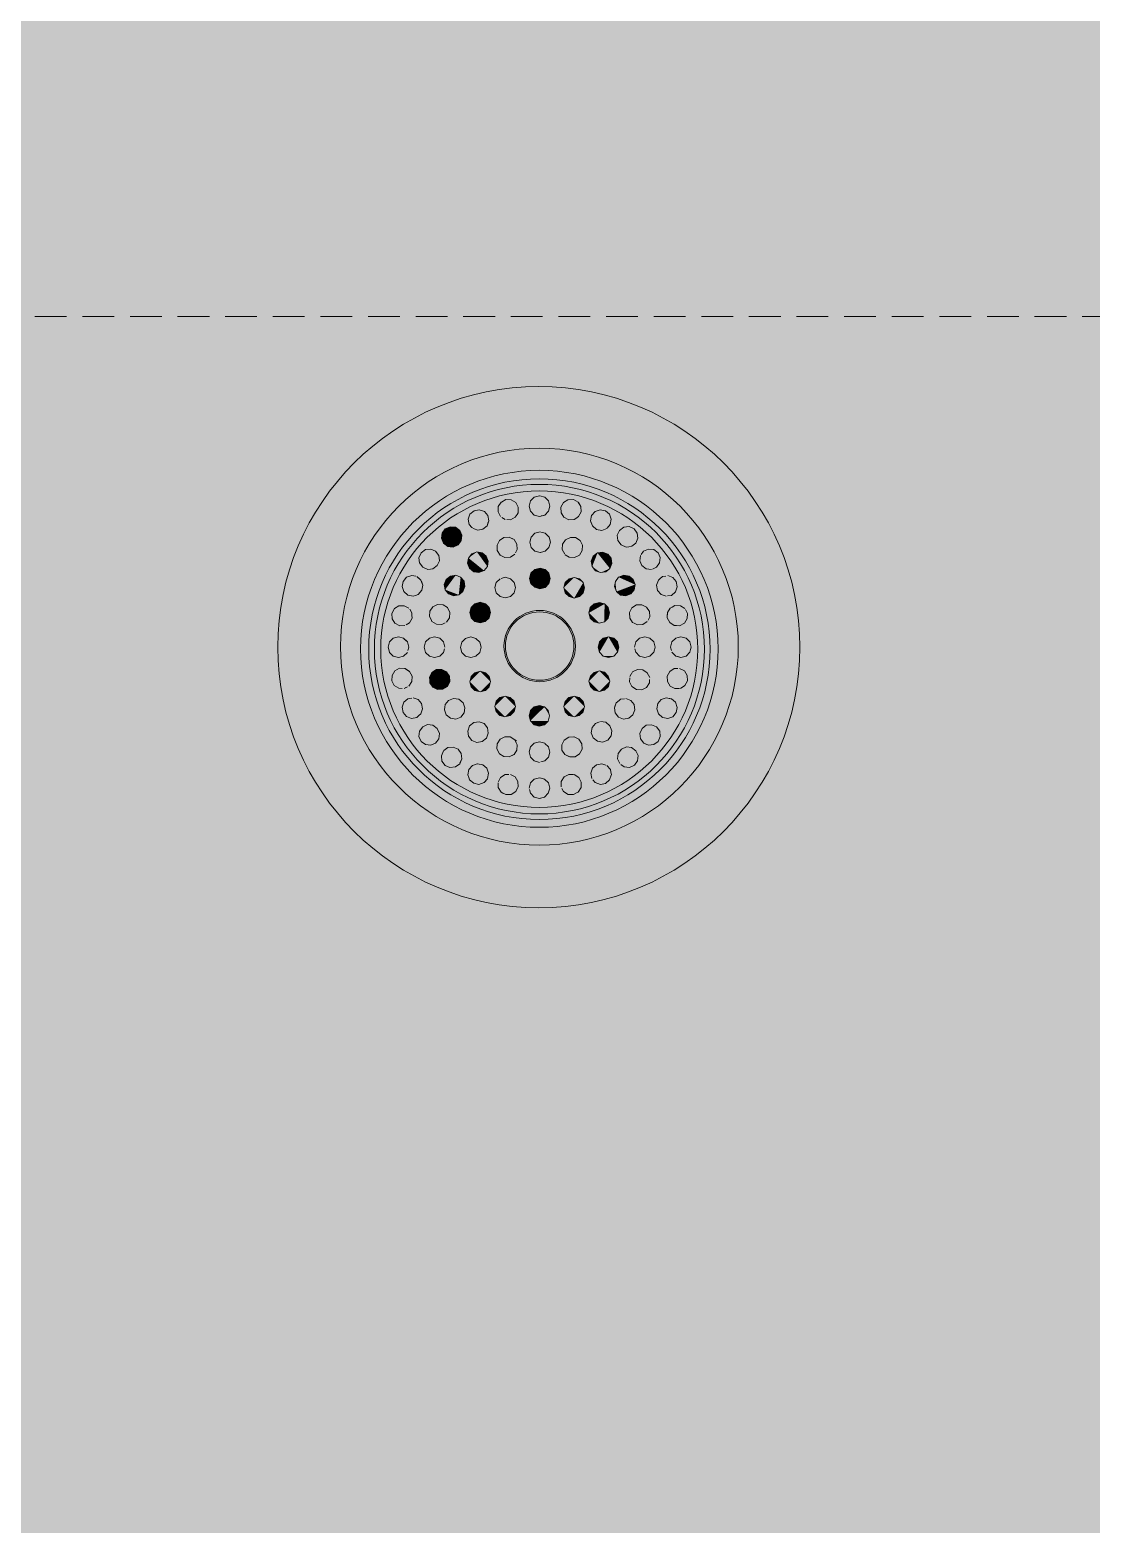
# Model space of a CAD drawing. Header units: inches. Extents: x 99 to 12024, y -5408 to 2559.
# Drawn here: x 9040 to 9049.63, y -5059.28 to -5045.72 of the extents above; entities that cross this region are included whole.
import ezdxf

# ---------------------------------------------------------------- set-up
doc = ezdxf.new("R2010")
doc.units = ezdxf.units.IN
doc.header["$LTSCALE"] = 96
doc.header["$MEASUREMENT"] = 0
doc.linetypes.add('Dash', pattern=[0.225, 0.15, -0.075])
doc.linetypes.add('Dot', pattern=[0.15, 0.075, -0.075])
doc.layers.add('Cabinets_  Base', color=7, linetype='Dot', lineweight=5, true_color=0xd4b6b5)
doc.layers.add('Doors', color=5, linetype='Continuous', lineweight=5)
doc.layers.add('Fixtures_ Interior', color=231, linetype='Continuous', lineweight=0)

# ---------------------------------------------------------------- blocks, each defined once
blk = doc.blocks.new('K-19022-3  Park Falls Utility Sink CAD BLOCK')
at = {"layer": 'Fixtures_ Interior', "color": 17, "lineweight": 0, "true_color": 0x804040, "transparency": 33554687}
for p, q in [((-0.376, 10.727), (-0.375, 10.768)), ((-0.081, 10.734), (-0.046, 10.699)), ((0.195, 10.769), (0.197, 10.721)), ((-0.46, 10.647), (-0.468, 10.688)), ((-0.89, 10.487), (-0.874, 10.449)), ((-0.955, 10.379), (-0.985, 10.393)), ((-0.484, 10.326), (-0.467, 10.28)), ((-0.246, 10.329), (-0.266, 10.316)), ((-0.55, 10.177), (-0.505, 10.194)), ((1.278, 9.874), (1.314, 9.851)), ((-0.998, 9.224), (-0.979, 9.26)), ((1.16, 9.187), (1.178, 9.157)), ((1.341, 9.193), (1.319, 9.152)), ((1.074, 8.904), (1.062, 8.938)), ((0.915, 8.667), (0.91, 8.715)), ((-0.57, 8.635), (-0.538, 8.64)), ((-0.047, 8.3), (-0.081, 8.265))]:
    blk.add_line(p, q, dxfattribs=at)
for points in [[(-0.089, 10.765), (-0.081, 10.734), (-0.093, 10.781), (-0.081, 10.827), (-0.046, 10.862), (-0.022, 10.868), (0.001, 10.874), (0.048, 10.862), (0.082, 10.827), (0.094, 10.781), (0.088, 10.756), (0.082, 10.734), (0.048, 10.699), (0.001, 10.687), (-0.03, 10.695)], [(-0.639, 10.617), (-0.648, 10.661), (-0.632, 10.707), (-0.595, 10.739), (-0.547, 10.748), (-0.501, 10.732), (-0.469, 10.695), (-0.46, 10.647), (-0.476, 10.601), (-0.513, 10.57), (-0.561, 10.561), (-0.607, 10.577), (-0.639, 10.614)], [(-0.375, 10.776), (-0.349, 10.817), (-0.306, 10.84), (-0.257, 10.838), (-0.216, 10.812), (-0.193, 10.769)], [(-0.375, 10.725), (-0.354, 10.684), (-0.313, 10.659), (-0.264, 10.657), (-0.221, 10.679), (-0.195, 10.721), (-0.194, 10.752)], [(0.341, 10.822), (0.307, 10.84), (0.259, 10.838), (0.218, 10.812), (0.195, 10.769), (0.196, 10.742), (0.197, 10.721), (0.223, 10.679), (0.266, 10.657), (0.314, 10.658)], [(0.355, 10.684), (0.378, 10.727), (0.364, 10.701), (0.355, 10.684), (0.314, 10.658), (0.285, 10.657)], [(0.378, 10.727), (0.376, 10.776), (0.35, 10.817)], [(0.465, 10.66), (0.471, 10.695), (0.503, 10.731), (0.549, 10.748), (0.597, 10.739), (0.634, 10.707), (0.65, 10.661)], [(-0.763, 10.589), (-0.724, 10.56), (-0.705, 10.515), (-0.71, 10.467), (-0.739, 10.428), (-0.784, 10.409), (-0.832, 10.414), (-0.871, 10.443), (-0.89, 10.487), (-0.885, 10.536), (-0.856, 10.575), (-0.812, 10.594), (-0.763, 10.589), (-0.728, 10.563)], [(0.462, 10.647), (0.478, 10.601), (0.515, 10.569), (0.563, 10.56), (0.595, 10.572)], [(0.563, 10.56), (0.609, 10.576), (0.621, 10.591), (0.641, 10.613), (0.646, 10.644)], [(0.842, 10.419), (0.873, 10.442), (0.892, 10.487), (0.887, 10.535), (0.858, 10.574), (0.814, 10.594), (0.765, 10.588), (0.726, 10.559), (0.71, 10.522)], [(-0.279, 10.316), (-0.314, 10.314), (-0.358, 10.336), (-0.384, 10.377), (-0.387, 10.425), (-0.365, 10.468), (-0.324, 10.495), (-0.294, 10.497)], [(-0.242, 10.332), (-0.225, 10.343), (-0.203, 10.386), (-0.206, 10.435), (-0.232, 10.476), (-0.276, 10.498)], [(-0.016, 10.363), (-0.046, 10.371), (-0.081, 10.406), (-0.093, 10.453), (-0.081, 10.5), (-0.046, 10.534), (-0.023, 10.54), (0.001, 10.547), (0.048, 10.534), (0.082, 10.5), (0.094, 10.453), (0.082, 10.406), (0.048, 10.371), (0, 10.359)], [(0.232, 10.476), (0.205, 10.435), (0.203, 10.387), (0.217, 10.358), (0.225, 10.343), (0.265, 10.317), (0.314, 10.314), (0.357, 10.337), (0.384, 10.377), (0.386, 10.426), (0.364, 10.469), (0.323, 10.496), (0.275, 10.498), (0.245, 10.483)], [(0.707, 10.515), (0.712, 10.467), (0.741, 10.427), (0.786, 10.408), (0.834, 10.413)], [(-1.058, 10.227), (-1.014, 10.207), (-0.965, 10.212), (-0.926, 10.241), (-0.907, 10.286), (-0.912, 10.334), (-0.941, 10.373), (-0.985, 10.393), (-1.034, 10.387), (-1.073, 10.359), (-1.092, 10.314), (-1.087, 10.266), (-1.065, 10.235)], [(-0.57, 10.364), (-0.615, 10.346), (-0.646, 10.309), (-0.653, 10.261), (-0.636, 10.215), (-0.598, 10.185), (-0.55, 10.177), (-0.53, 10.185), (-0.505, 10.194), (-0.484, 10.221), (-0.474, 10.232), (-0.468, 10.27)], [(-0.484, 10.326), (-0.522, 10.356), (-0.57, 10.364), (-0.523, 10.356)], [(1.017, 10.204), (0.969, 10.21), (0.929, 10.239), (0.91, 10.283), (0.916, 10.332)], [(0.918, 10.335), (0.944, 10.371), (0.989, 10.39), (1.037, 10.385), (1.076, 10.356), (1.096, 10.311), (1.09, 10.263), (1.061, 10.224), (1.017, 10.204)], [(-1.205, 9.981), (-1.231, 10.004), (-1.247, 10.05), (-1.238, 10.097), (-1.206, 10.134), (-1.164, 10.149)], [(-1.194, 9.972), (-1.146, 9.963), (-1.1, 9.979), (-1.068, 10.016), (-1.059, 10.063), (-1.072, 10.099)], [(-1.075, 10.109), (-1.112, 10.141), (-1.134, 10.145), (-1.16, 10.15)], [(-0.731, 9.975), (-0.779, 9.968), (-0.825, 9.985), (-0.855, 10.023), (-0.863, 10.071), (-0.845, 10.117), (-0.807, 10.147), (-0.759, 10.155), (-0.714, 10.137), (-0.683, 10.099), (-0.676, 10.051)], [(-0.73, 9.977), (-0.694, 10.006), (-0.679, 10.042)], [(1.14, 9.964), (1.102, 9.978), (1.07, 10.015), (1.061, 10.062), (1.077, 10.108)], [(1.102, 9.978), (1.148, 9.962), (1.196, 9.971), (1.232, 10.003), (1.248, 10.048), (1.239, 10.096), (1.208, 10.133), (1.162, 10.149), (1.114, 10.14), (1.08, 10.111)], [(-1.283, 9.701), (-1.312, 9.716), (-1.338, 9.758), (-1.34, 9.806), (-1.319, 9.845)], [(-1.317, 9.849), (-1.276, 9.875), (-1.248, 9.876), (-1.227, 9.877), (-1.184, 9.854), (-1.158, 9.813)], [(-1.269, 9.694), (-1.221, 9.695), (-1.179, 9.721), (-1.157, 9.764), (-1.158, 9.807)], [(-0.817, 9.763), (-0.815, 9.812), (-0.837, 9.855), (-0.878, 9.881), (-0.926, 9.884), (-0.97, 9.862), (-0.996, 9.821), (-0.998, 9.772), (-0.976, 9.729)], [(-0.994, 9.764), (-0.976, 9.729), (-0.935, 9.702), (-0.887, 9.7), (-0.851, 9.718)], [(-0.887, 9.7), (-0.844, 9.722), (-0.817, 9.763), (-0.815, 9.811)], [(0.84, 9.732), (0.817, 9.768), (0.814, 9.816), (0.836, 9.86), (0.877, 9.886), (0.926, 9.889), (0.969, 9.867), (0.996, 9.826), (0.998, 9.778), (0.976, 9.734), (0.936, 9.708), (0.887, 9.705), (0.844, 9.727)], [(1.186, 9.853), (1.17, 9.827), (1.16, 9.812), (1.158, 9.763), (1.181, 9.72), (1.212, 9.7)], [(1.181, 9.72), (1.222, 9.694), (1.271, 9.692), (1.314, 9.715), (1.34, 9.756), (1.341, 9.805), (1.319, 9.848), (1.278, 9.874), (1.229, 9.875), (1.186, 9.853)], [(-1.362, 9.544), (-1.374, 9.497), (-1.362, 9.45), (-1.327, 9.416), (-1.293, 9.407)], [(-1.372, 9.507), (-1.362, 9.544), (-1.328, 9.578), (-1.298, 9.586), (-1.281, 9.591), (-1.234, 9.579), (-1.199, 9.544)], [(-1.191, 9.513), (-1.199, 9.544), (-1.187, 9.497), (-1.199, 9.45), (-1.233, 9.416), (-1.28, 9.403)], [(-0.859, 9.498), (-0.872, 9.451), (-0.906, 9.417), (-0.952, 9.404), (-0.999, 9.417), (-1.034, 9.451), (-1.047, 9.498)], [(-0.874, 9.548), (-0.906, 9.579), (-0.953, 9.592), (-1, 9.579), (-1.034, 9.545), (-1.043, 9.511)], [(-0.871, 9.545), (-0.859, 9.498), (-0.871, 9.451)], [(0.861, 9.508), (0.872, 9.55), (0.86, 9.503), (0.873, 9.456), (0.907, 9.422), (0.954, 9.409), (1.001, 9.422), (1.035, 9.457), (1.048, 9.504)], [(0.872, 9.55), (0.907, 9.584), (0.954, 9.597), (1.001, 9.585), (1.035, 9.551), (1.046, 9.511)], [(1.201, 9.545), (1.188, 9.498), (1.2, 9.451), (1.235, 9.417), (1.282, 9.404), (1.329, 9.417), (1.363, 9.451), (1.376, 9.498)], [(1.192, 9.514), (1.201, 9.545), (1.235, 9.579), (1.282, 9.592), (1.329, 9.579), (1.363, 9.545), (1.375, 9.501)], [(-1.235, 9.122), (-1.276, 9.124), (-1.317, 9.15), (-1.34, 9.193), (-1.338, 9.241), (-1.312, 9.282), (-1.279, 9.3)], [(-1.312, 9.282), (-1.269, 9.305), (-1.221, 9.303), (-1.179, 9.278), (-1.157, 9.235)], [(-1.227, 9.122), (-1.184, 9.145), (-1.158, 9.186), (-1.157, 9.219)], [(-0.843, 9.274), (-0.868, 9.286), (-0.886, 9.296), (-0.935, 9.293), (-0.976, 9.267), (-0.998, 9.224), (-0.995, 9.175), (-0.969, 9.134), (-0.925, 9.112), (-0.877, 9.115), (-0.836, 9.141), (-0.814, 9.185), (-0.815, 9.207), (-0.816, 9.233), (-0.843, 9.274), (-0.85, 9.291)], [(0.622, 9.14), (0.588, 9.105), (0.541, 9.093), (0.494, 9.105), (0.46, 9.14), (0.447, 9.187), (0.46, 9.234), (0.494, 9.268), (0.541, 9.281), (0.588, 9.268), (0.622, 9.234), (0.635, 9.187), (0.625, 9.149)], [(0.844, 9.274), (0.818, 9.234), (0.815, 9.185), (0.837, 9.142), (0.878, 9.115), (0.927, 9.113), (0.97, 9.135), (0.996, 9.175), (0.999, 9.224)], [(0.857, 9.281), (0.888, 9.296), (0.936, 9.294), (0.977, 9.267), (0.999, 9.224), (0.987, 9.247), (0.977, 9.267)], [(1.186, 9.145), (1.229, 9.123), (1.277, 9.124), (1.318, 9.15), (1.341, 9.193), (1.339, 9.242), (1.314, 9.283), (1.271, 9.306), (1.222, 9.304), (1.207, 9.295), (1.181, 9.278), (1.158, 9.235), (1.159, 9.203)], [(-1.34, 9.193), (-1.326, 9.167), (-1.317, 9.15)], [(-1.195, 9.026), (-1.231, 8.995), (-1.247, 8.949), (-1.237, 8.901), (-1.206, 8.864), (-1.185, 8.857), (-1.16, 8.848), (-1.112, 8.858)], [(-1.059, 8.935), (-1.068, 8.983), (-1.1, 9.02), (-1.146, 9.036), (-1.194, 9.027)], [(-0.81, 8.855), (-0.848, 8.885), (-0.865, 8.931), (-0.857, 8.979), (-0.827, 9.017), (-0.781, 9.034), (-0.733, 9.026), (-0.695, 8.996), (-0.678, 8.95), (-0.686, 8.902), (-0.716, 8.864), (-0.762, 8.847), (-0.81, 8.855)], [(-0.002, 8.781), (0.045, 8.794), (0.08, 8.828), (0.093, 8.875), (0.08, 8.922), (0.046, 8.956), (-0.001, 8.969), (-0.048, 8.957), (-0.083, 8.922), (-0.095, 8.875), (-0.083, 8.828), (-0.049, 8.794), (-0.002, 8.781)], [(1.102, 9.022), (1.126, 9.03), (1.148, 9.038), (1.102, 9.022), (1.071, 8.985), (1.062, 8.938), (1.074, 8.904), (1.088, 8.883), (1.115, 8.86), (1.163, 8.851), (1.13, 8.857)], [(1.148, 9.038), (1.196, 9.029), (1.233, 8.998), (1.249, 8.952), (1.24, 8.904), (1.208, 8.867), (1.163, 8.851)], [(-1.06, 8.934), (-1.075, 8.889), (-1.112, 8.858)], [(-0.474, 8.767), (-0.505, 8.805), (-0.55, 8.822), (-0.598, 8.814), (-0.636, 8.784), (-0.654, 8.739), (-0.646, 8.691), (-0.616, 8.653), (-0.57, 8.635), (-0.522, 8.643), (-0.484, 8.673), (-0.467, 8.719), (-0.474, 8.767), (-0.471, 8.743), (-0.467, 8.719)], [(-1.051, 8.777), (-1.015, 8.793), (-1.059, 8.774), (-1.088, 8.735), (-1.094, 8.686), (-1.074, 8.642), (-1.035, 8.613), (-0.987, 8.608), (-0.942, 8.627)], [(-1.015, 8.793), (-0.967, 8.788), (-0.927, 8.759), (-0.908, 8.714), (-0.913, 8.666), (-0.939, 8.631)], [(0.221, 8.643), (0.205, 8.613), (0.208, 8.564), (0.234, 8.523), (0.251, 8.515), (0.278, 8.501), (0.326, 8.504), (0.367, 8.531), (0.389, 8.574), (0.386, 8.623), (0.36, 8.663), (0.316, 8.685), (0.268, 8.683), (0.227, 8.656)], [(-0.885, 8.463), (-0.89, 8.511), (-0.871, 8.556), (-0.856, 8.567), (-0.832, 8.585), (-0.783, 8.59), (-0.739, 8.571), (-0.71, 8.531), (-0.704, 8.483), (-0.724, 8.439)], [(0, 8.64), (0.047, 8.627), (0.081, 8.593), (0.094, 8.546), (0.081, 8.499), (0.047, 8.465), (0, 8.452), (-0.024, 8.459), (-0.047, 8.465), (-0.081, 8.499), (-0.094, 8.546), (-0.081, 8.593), (-0.047, 8.628), (-0.016, 8.636)], [(0.712, 8.532), (0.741, 8.571), (0.785, 8.59), (0.811, 8.587), (0.833, 8.585), (0.873, 8.556), (0.892, 8.511), (0.886, 8.463), (0.858, 8.424), (0.813, 8.405), (0.765, 8.41), (0.726, 8.439), (0.706, 8.484), (0.709, 8.508), (0.712, 8.532), (0.706, 8.484)], [(-0.885, 8.463), (-0.856, 8.424), (-0.811, 8.404), (-0.763, 8.41), (-0.724, 8.439)], [(-0.46, 8.351), (-0.476, 8.397), (-0.513, 8.429), (-0.561, 8.438), (-0.606, 8.422), (-0.621, 8.405), (-0.638, 8.385), (-0.647, 8.337), (-0.631, 8.291), (-0.594, 8.26), (-0.546, 8.251), (-0.5, 8.267), (-0.469, 8.304), (-0.462, 8.34)], [(0.644, 8.376), (0.651, 8.339), (0.635, 8.293), (0.598, 8.261), (0.55, 8.252), (0.505, 8.268), (0.473, 8.305), (0.464, 8.353), (0.471, 8.373), (0.48, 8.398), (0.517, 8.43), (0.564, 8.439)], [(0.6, 8.427), (0.564, 8.439), (0.61, 8.423), (0.625, 8.406), (0.642, 8.386), (0.61, 8.423)], [(-0.195, 8.279), (-0.22, 8.319), (-0.194, 8.278), (-0.192, 8.229), (-0.215, 8.186), (-0.256, 8.161), (-0.305, 8.159), (-0.348, 8.181), (-0.374, 8.223), (-0.375, 8.251)], [(-0.37, 8.281), (-0.36, 8.301), (-0.375, 8.271)], [(-0.353, 8.314), (-0.312, 8.34), (-0.263, 8.342), (-0.22, 8.319)], [(-0.082, 8.264), (-0.094, 8.218), (-0.082, 8.171), (-0.047, 8.137), (-0.021, 8.13), (0, 8.124), (0.047, 8.137), (0.081, 8.171), (0.094, 8.218), (0.081, 8.265), (0.047, 8.3), (0.074, 8.272)], [(-0.031, 8.304), (0, 8.312), (0.047, 8.3)], [(0.343, 8.178), (0.307, 8.159), (0.258, 8.161), (0.217, 8.187), (0.194, 8.23), (0.196, 8.278)], [(0.344, 8.321), (0.313, 8.34), (0.291, 8.341), (0.265, 8.342), (0.222, 8.319), (0.203, 8.29)], [(0.355, 8.314), (0.377, 8.271), (0.376, 8.223), (0.35, 8.182), (0.307, 8.159)]]:
    blk.add_lwpolyline(points, dxfattribs=at)
for points in [[(0.474, 10.233), (0.466, 10.281), (0.484, 10.327), (0.521, 10.357), (0.569, 10.365), (0.615, 10.348), (0.645, 10.31), (0.653, 10.262), (0.636, 10.216), (0.598, 10.186), (0.55, 10.178), (0.505, 10.196)], [(-0.081, 10.077), (-0.093, 10.124), (-0.081, 10.171), (-0.046, 10.205), (0.001, 10.218), (0.048, 10.205), (0.082, 10.171), (0.094, 10.124), (0.082, 10.077), (0.048, 10.042), (0.001, 10.03), (-0.046, 10.042)], [(-0.391, 9.994), (-0.404, 10.041), (-0.391, 10.088), (-0.356, 10.123), (-0.309, 10.135), (-0.263, 10.122), (-0.228, 10.088), (-0.216, 10.041), (-0.229, 9.994), (-0.263, 9.96), (-0.31, 9.947), (-0.357, 9.96)], [(0.231, 9.993), (0.218, 10.04), (0.231, 10.087), (0.265, 10.122), (0.312, 10.134), (0.359, 10.122), (0.393, 10.088), (0.406, 10.041), (0.393, 9.994), (0.359, 9.959), (0.312, 9.947), (0.265, 9.959)], [(0.677, 10.052), (0.685, 10.1), (0.715, 10.137), (0.76, 10.155), (0.808, 10.148), (0.846, 10.117), (0.864, 10.072), (0.856, 10.024), (0.826, 9.986), (0.781, 9.968), (0.733, 9.976), (0.695, 10.006)], [(-0.621, 9.765), (-0.634, 9.812), (-0.621, 9.859), (-0.587, 9.893), (-0.54, 9.906), (-0.493, 9.893), (-0.458, 9.859), (-0.446, 9.812), (-0.458, 9.765), (-0.493, 9.731), (-0.54, 9.718), (-0.587, 9.731)], [(0.459, 9.766), (0.446, 9.813), (0.459, 9.86), (0.493, 9.894), (0.54, 9.907), (0.587, 9.895), (0.622, 9.86), (0.634, 9.813), (0.622, 9.767), (0.588, 9.732), (0.541, 9.719), (0.494, 9.732)], [(-0.705, 9.449), (-0.718, 9.496), (-0.705, 9.543), (-0.671, 9.578), (-0.624, 9.59), (-0.577, 9.578), (-0.542, 9.544), (-0.53, 9.497), (-0.542, 9.45), (-0.576, 9.415), (-0.623, 9.403), (-0.67, 9.415)], [(0.544, 9.455), (0.531, 9.502), (0.543, 9.549), (0.578, 9.583), (0.625, 9.596), (0.672, 9.584), (0.706, 9.55), (0.719, 9.503), (0.706, 9.456), (0.672, 9.421), (0.625, 9.408), (0.578, 9.421)], [(-0.62, 9.138), (-0.633, 9.185), (-0.62, 9.232), (-0.586, 9.267), (-0.539, 9.279), (-0.492, 9.267), (-0.458, 9.233), (-0.445, 9.186), (-0.457, 9.139), (-0.492, 9.104), (-0.539, 9.092), (-0.586, 9.104)], [(-0.395, 8.913), (-0.407, 8.96), (-0.395, 9.007), (-0.36, 9.041), (-0.313, 9.054), (-0.266, 9.041), (-0.232, 9.007), (-0.219, 8.96), (-0.232, 8.913), (-0.267, 8.878), (-0.314, 8.866), (-0.361, 8.879)], [(0.233, 8.912), (0.22, 8.959), (0.233, 9.006), (0.267, 9.041), (0.314, 9.053), (0.361, 9.041), (0.395, 9.007), (0.408, 8.96), (0.395, 8.913), (0.361, 8.878), (0.314, 8.866), (0.267, 8.878)], [(0.686, 8.901), (0.679, 8.949), (0.696, 8.995), (0.734, 9.025), (0.782, 9.033), (0.827, 9.015), (0.858, 8.978), (0.866, 8.93), (0.848, 8.884), (0.81, 8.854), (0.762, 8.846), (0.717, 8.863)], [(0.485, 8.673), (0.467, 8.718), (0.475, 8.766), (0.505, 8.804), (0.551, 8.821), (0.599, 8.814), (0.637, 8.783), (0.654, 8.738), (0.646, 8.69), (0.616, 8.652), (0.57, 8.634), (0.522, 8.642)], [(-0.386, 8.573), (-0.383, 8.622), (-0.357, 8.663), (-0.313, 8.685), (-0.265, 8.682), (-0.247, 8.67), (-0.224, 8.656), (-0.202, 8.612), (-0.204, 8.564), (-0.231, 8.523), (-0.274, 8.501), (-0.302, 8.502), (-0.323, 8.503), (-0.364, 8.53)], [(0.915, 8.667), (0.913, 8.689), (0.91, 8.715), (0.929, 8.76), (0.968, 8.788), (0.99, 8.791), (1.017, 8.794), (1.061, 8.774), (1.09, 8.735), (1.095, 8.687), (1.076, 8.642), (1.037, 8.614), (0.989, 8.608), (0.944, 8.628)]]:
    blk.add_lwpolyline(points, close=True, dxfattribs=at)
for centre, radius in [((0, 9.492), 2.368), ((0.005, 9.497), 1.804), ((-0.015, 9.497), 1.622), ((-0.018, 9.497), 1.548), ((-0.018, 9.497), 1.497), ((-0.018, 9.496), 1.438), ((0.01, 9.5), 0.324), ((0.01, 9.5), 0.311)]:
    blk.add_circle(centre, radius, dxfattribs=at)
at = {"layer": 'Fixtures_ Interior', "color": 7, "lineweight": 0, "true_color": 0xffffff, "transparency": 33554687}
for points in [[(-10.493, 18.86), (10.493, 18.86), (-10.493, 18.86), (-10.495, 2.554)], [(-10.495, 2.554), (10.493, 18.86), (-10.495, 2.554), (8.106, 0.004)], [(0.466, 10.281), (0.484, 10.327), (0.466, 10.281), (0.474, 10.233)], [(0.474, 10.233), (0.484, 10.327), (0.474, 10.233), (0.505, 10.196)], [(0.521, 10.357), (0.569, 10.365), (0.521, 10.357), (0.484, 10.327)], [(0.484, 10.327), (0.569, 10.365), (0.484, 10.327), (0.505, 10.196)], [(0.505, 10.196), (0.569, 10.365), (0.505, 10.196), (0.598, 10.186)], [(0.615, 10.348), (0.636, 10.216), (0.615, 10.348), (0.569, 10.365)], [(0.569, 10.365), (0.636, 10.216), (0.569, 10.365), (0.598, 10.186)], [(0.615, 10.348), (0.645, 10.31), (0.615, 10.348), (0.653, 10.262)], [(0.653, 10.262), (0.636, 10.216), (0.653, 10.262), (0.615, 10.348)], [(-0.093, 10.124), (-0.081, 10.171), (-0.093, 10.124), (-0.081, 10.077)], [(-0.081, 10.171), (-0.046, 10.205), (-0.081, 10.171), (0.094, 10.124)], [(-0.081, 10.077), (-0.081, 10.171), (-0.081, 10.077), (0.094, 10.124)], [(-0.046, 10.205), (0.001, 10.218), (-0.046, 10.205), (0.048, 10.205)], [(-0.046, 10.205), (0.048, 10.205), (-0.046, 10.205), (0.094, 10.124)], [(0.082, 10.171), (0.094, 10.124), (0.082, 10.171), (0.048, 10.205)], [(0.505, 10.196), (0.598, 10.186), (0.505, 10.196), (0.55, 10.178)], [(-0.391, 10.088), (-0.309, 10.135), (-0.391, 10.088), (-0.404, 10.041)], [(-0.404, 10.041), (-0.309, 10.135), (-0.404, 10.041), (-0.216, 10.041)], [(-0.357, 9.96), (-0.391, 9.994), (-0.357, 9.96), (-0.404, 10.041)], [(-0.216, 10.041), (-0.31, 9.947), (-0.216, 10.041), (-0.404, 10.041)], [(-0.404, 10.041), (-0.31, 9.947), (-0.404, 10.041), (-0.357, 9.96)], [(-0.356, 10.123), (-0.309, 10.135), (-0.356, 10.123), (-0.391, 10.088)], [(-0.229, 9.994), (-0.31, 9.947), (-0.229, 9.994), (-0.216, 10.041)], [(-0.309, 10.135), (-0.263, 10.122), (-0.309, 10.135), (-0.216, 10.041)], [(-0.263, 10.122), (-0.228, 10.088), (-0.263, 10.122), (-0.216, 10.041)], [(-0.046, 10.042), (-0.081, 10.077), (-0.046, 10.042), (0.094, 10.124)], [(-0.046, 10.042), (0.094, 10.124), (-0.046, 10.042), (0.048, 10.042)], [(0.048, 10.042), (0.001, 10.03), (0.048, 10.042), (-0.046, 10.042)], [(0.094, 10.124), (0.082, 10.077), (0.094, 10.124), (0.048, 10.042)], [(0.218, 10.04), (0.231, 10.087), (0.218, 10.04), (0.393, 10.088)], [(0.218, 10.04), (0.393, 10.088), (0.218, 10.04), (0.312, 9.947)], [(0.265, 9.959), (0.231, 9.993), (0.265, 9.959), (0.218, 10.04)], [(0.265, 9.959), (0.218, 10.04), (0.265, 9.959), (0.312, 9.947)], [(0.265, 10.122), (0.312, 10.134), (0.265, 10.122), (0.231, 10.087)], [(0.231, 10.087), (0.312, 10.134), (0.231, 10.087), (0.393, 10.088)], [(0.312, 10.134), (0.359, 10.122), (0.312, 10.134), (0.393, 10.088)], [(0.393, 10.088), (0.393, 9.994), (0.393, 10.088), (0.312, 9.947)], [(0.406, 10.041), (0.393, 9.994), (0.406, 10.041), (0.393, 10.088)], [(0.685, 10.1), (0.715, 10.137), (0.685, 10.1), (0.677, 10.052)], [(0.715, 10.137), (0.856, 10.024), (0.715, 10.137), (0.677, 10.052)], [(0.856, 10.024), (0.733, 9.976), (0.856, 10.024), (0.677, 10.052)], [(0.677, 10.052), (0.733, 9.976), (0.677, 10.052), (0.695, 10.006)], [(0.715, 10.137), (0.76, 10.155), (0.715, 10.137), (0.808, 10.148)], [(0.715, 10.137), (0.808, 10.148), (0.715, 10.137), (0.864, 10.072)], [(0.864, 10.072), (0.856, 10.024), (0.864, 10.072), (0.715, 10.137)], [(0.808, 10.148), (0.846, 10.117), (0.808, 10.148), (0.864, 10.072)], [(-0.587, 9.893), (-0.54, 9.906), (-0.587, 9.893), (-0.634, 9.812)], [(-0.54, 9.906), (-0.54, 9.718), (-0.54, 9.906), (-0.634, 9.812)], [(-0.493, 9.893), (-0.458, 9.859), (-0.493, 9.893), (-0.54, 9.906)], [(-0.54, 9.906), (-0.458, 9.859), (-0.54, 9.906), (-0.446, 9.812)], [(-0.446, 9.812), (-0.54, 9.718), (-0.446, 9.812), (-0.54, 9.906)], [(-0.263, 9.96), (-0.31, 9.947), (-0.263, 9.96), (-0.229, 9.994)], [(0.359, 9.959), (0.312, 9.947), (0.359, 9.959), (0.393, 9.994)], [(0.493, 9.894), (0.54, 9.907), (0.493, 9.894), (0.587, 9.895)], [(0.781, 9.968), (0.733, 9.976), (0.781, 9.968), (0.856, 10.024)], [(0.826, 9.986), (0.781, 9.968), (0.826, 9.986), (0.856, 10.024)], [(-0.634, 9.812), (-0.621, 9.859), (-0.634, 9.812), (-0.587, 9.893)], [(-0.587, 9.731), (-0.621, 9.765), (-0.587, 9.731), (-0.634, 9.812)], [(-0.634, 9.812), (-0.54, 9.718), (-0.634, 9.812), (-0.587, 9.731)], [(-0.446, 9.812), (-0.458, 9.765), (-0.446, 9.812), (-0.54, 9.718)], [(-0.493, 9.731), (-0.54, 9.718), (-0.493, 9.731), (-0.458, 9.765)], [(0.446, 9.813), (0.493, 9.894), (0.446, 9.813), (0.587, 9.895)], [(0.587, 9.895), (0.541, 9.719), (0.587, 9.895), (0.446, 9.813)], [(0.446, 9.813), (0.459, 9.86), (0.446, 9.813), (0.493, 9.894)], [(0.446, 9.813), (0.541, 9.719), (0.446, 9.813), (0.459, 9.766)], [(0.459, 9.766), (0.541, 9.719), (0.459, 9.766), (0.494, 9.732)], [(0.587, 9.895), (0.634, 9.813), (0.587, 9.895), (0.541, 9.719)], [(0.634, 9.813), (0.588, 9.732), (0.634, 9.813), (0.541, 9.719)], [(0.587, 9.895), (0.622, 9.86), (0.587, 9.895), (0.634, 9.813)], [(0.634, 9.813), (0.622, 9.767), (0.634, 9.813), (0.588, 9.732)], [(-0.718, 9.496), (-0.705, 9.543), (-0.718, 9.496), (-0.67, 9.415)], [(-0.67, 9.415), (-0.705, 9.449), (-0.67, 9.415), (-0.718, 9.496)], [(-0.67, 9.415), (-0.705, 9.543), (-0.67, 9.415), (-0.671, 9.578)], [(-0.671, 9.578), (-0.624, 9.59), (-0.671, 9.578), (-0.67, 9.415)], [(-0.624, 9.59), (-0.542, 9.544), (-0.624, 9.59), (-0.67, 9.415)], [(-0.542, 9.544), (-0.542, 9.45), (-0.542, 9.544), (-0.67, 9.415)], [(-0.577, 9.578), (-0.542, 9.544), (-0.577, 9.578), (-0.624, 9.59)], [(-0.53, 9.497), (-0.542, 9.45), (-0.53, 9.497), (-0.542, 9.544)], [(0.531, 9.502), (0.578, 9.583), (0.531, 9.502), (0.544, 9.455)], [(0.531, 9.502), (0.543, 9.549), (0.531, 9.502), (0.578, 9.583)], [(0.544, 9.455), (0.578, 9.583), (0.544, 9.455), (0.578, 9.421)], [(0.578, 9.583), (0.625, 9.596), (0.578, 9.583), (0.706, 9.55)], [(0.706, 9.55), (0.706, 9.456), (0.706, 9.55), (0.578, 9.583)], [(0.578, 9.583), (0.706, 9.456), (0.578, 9.583), (0.578, 9.421)], [(0.672, 9.584), (0.706, 9.55), (0.672, 9.584), (0.625, 9.596)], [(0.719, 9.503), (0.706, 9.456), (0.719, 9.503), (0.706, 9.55)], [(-0.67, 9.415), (-0.542, 9.45), (-0.67, 9.415), (-0.576, 9.415)], [(-0.576, 9.415), (-0.623, 9.403), (-0.576, 9.415), (-0.67, 9.415)], [(0.578, 9.421), (0.706, 9.456), (0.578, 9.421), (0.672, 9.421)], [(0.672, 9.421), (0.625, 9.408), (0.672, 9.421), (0.578, 9.421)], [(-0.586, 9.267), (-0.539, 9.279), (-0.586, 9.267), (-0.633, 9.185)], [(-0.539, 9.279), (-0.445, 9.186), (-0.539, 9.279), (-0.633, 9.185)], [(-0.633, 9.185), (-0.62, 9.232), (-0.633, 9.185), (-0.586, 9.267)], [(-0.492, 9.267), (-0.458, 9.233), (-0.492, 9.267), (-0.539, 9.279)], [(-0.458, 9.233), (-0.445, 9.186), (-0.458, 9.233), (-0.539, 9.279)], [(-0.445, 9.186), (-0.539, 9.092), (-0.445, 9.186), (-0.633, 9.185)], [(-0.633, 9.185), (-0.539, 9.092), (-0.633, 9.185), (-0.62, 9.138)], [(-0.62, 9.138), (-0.539, 9.092), (-0.62, 9.138), (-0.586, 9.104)], [(-0.492, 9.104), (-0.539, 9.092), (-0.492, 9.104), (-0.445, 9.186)], [(-0.445, 9.186), (-0.457, 9.139), (-0.445, 9.186), (-0.492, 9.104)], [(-0.36, 9.041), (-0.313, 9.054), (-0.36, 9.041), (-0.407, 8.96)], [(-0.407, 8.96), (-0.313, 9.054), (-0.407, 8.96), (-0.314, 8.866)], [(-0.407, 8.96), (-0.395, 9.007), (-0.407, 8.96), (-0.36, 9.041)], [(-0.407, 8.96), (-0.314, 8.866), (-0.407, 8.96), (-0.395, 8.913)], [(-0.313, 9.054), (-0.219, 8.96), (-0.313, 9.054), (-0.314, 8.866)], [(-0.267, 8.878), (-0.314, 8.866), (-0.267, 8.878), (-0.219, 8.96)], [(-0.266, 9.041), (-0.232, 9.007), (-0.266, 9.041), (-0.313, 9.054)], [(-0.232, 9.007), (-0.219, 8.96), (-0.232, 9.007), (-0.313, 9.054)], [(-0.219, 8.96), (-0.232, 8.913), (-0.219, 8.96), (-0.267, 8.878)], [(0.22, 8.959), (0.233, 9.006), (0.22, 8.959), (0.233, 8.912)], [(0.267, 9.041), (0.395, 9.007), (0.267, 9.041), (0.233, 9.006)], [(0.395, 9.007), (0.395, 8.913), (0.395, 9.007), (0.233, 9.006)], [(0.233, 9.006), (0.395, 8.913), (0.233, 9.006), (0.233, 8.912)], [(0.267, 9.041), (0.314, 9.053), (0.267, 9.041), (0.361, 9.041)], [(0.361, 9.041), (0.395, 9.007), (0.361, 9.041), (0.267, 9.041)], [(0.408, 8.96), (0.395, 8.913), (0.408, 8.96), (0.395, 9.007)], [(0.679, 8.949), (0.696, 8.995), (0.679, 8.949), (0.717, 8.863)], [(0.717, 8.863), (0.686, 8.901), (0.717, 8.863), (0.679, 8.949)], [(0.696, 8.995), (0.734, 9.025), (0.696, 8.995), (0.81, 8.854)], [(0.696, 8.995), (0.81, 8.854), (0.696, 8.995), (0.717, 8.863)], [(0.734, 9.025), (0.782, 9.033), (0.734, 9.025), (0.827, 9.015)], [(0.827, 9.015), (0.858, 8.978), (0.827, 9.015), (0.734, 9.025)], [(0.734, 9.025), (0.858, 8.978), (0.734, 9.025), (0.866, 8.93)], [(0.734, 9.025), (0.866, 8.93), (0.734, 9.025), (0.81, 8.854)], [(-0.395, 8.913), (-0.314, 8.866), (-0.395, 8.913), (-0.361, 8.879)], [(0.233, 8.912), (0.395, 8.913), (0.233, 8.912), (0.361, 8.878)], [(0.267, 8.878), (0.233, 8.912), (0.267, 8.878), (0.361, 8.878)], [(0.361, 8.878), (0.314, 8.866), (0.361, 8.878), (0.267, 8.878)], [(0.475, 8.766), (0.505, 8.804), (0.475, 8.766), (0.599, 8.814)], [(0.599, 8.814), (0.637, 8.783), (0.599, 8.814), (0.475, 8.766)], [(0.505, 8.804), (0.551, 8.821), (0.505, 8.804), (0.599, 8.814)], [(0.717, 8.863), (0.81, 8.854), (0.717, 8.863), (0.762, 8.846)], [(0.848, 8.884), (0.81, 8.854), (0.848, 8.884), (0.866, 8.93)], [(-0.357, 8.663), (-0.313, 8.685), (-0.357, 8.663), (-0.247, 8.67)], [(-0.313, 8.685), (-0.265, 8.682), (-0.313, 8.685), (-0.247, 8.67)], [(0.467, 8.718), (0.475, 8.766), (0.467, 8.718), (0.485, 8.673)], [(0.475, 8.766), (0.637, 8.783), (0.475, 8.766), (0.654, 8.738)], [(0.485, 8.673), (0.475, 8.766), (0.485, 8.673), (0.522, 8.642)], [(0.522, 8.642), (0.475, 8.766), (0.522, 8.642), (0.654, 8.738)], [(0.522, 8.642), (0.654, 8.738), (0.522, 8.642), (0.646, 8.69)], [(0.646, 8.69), (0.616, 8.652), (0.646, 8.69), (0.522, 8.642)], [(0.913, 8.689), (0.91, 8.715), (0.913, 8.689), (0.929, 8.76)], [(0.913, 8.689), (0.929, 8.76), (0.913, 8.689), (0.99, 8.791)], [(0.913, 8.689), (0.99, 8.791), (0.913, 8.689), (1.076, 8.642)], [(0.944, 8.628), (0.915, 8.667), (0.944, 8.628), (0.913, 8.689)], [(1.076, 8.642), (1.037, 8.614), (1.076, 8.642), (0.913, 8.689)], [(0.913, 8.689), (1.037, 8.614), (0.913, 8.689), (0.989, 8.608)], [(0.944, 8.628), (0.913, 8.689), (0.944, 8.628), (0.989, 8.608)], [(0.929, 8.76), (0.968, 8.788), (0.929, 8.76), (0.99, 8.791)], [(1.017, 8.794), (1.061, 8.774), (1.017, 8.794), (0.99, 8.791)], [(0.99, 8.791), (1.061, 8.774), (0.99, 8.791), (1.09, 8.735)], [(1.09, 8.735), (1.095, 8.687), (1.09, 8.735), (0.99, 8.791)], [(0.99, 8.791), (1.095, 8.687), (0.99, 8.791), (1.076, 8.642)], [(-0.383, 8.622), (-0.302, 8.502), (-0.383, 8.622), (-0.386, 8.573)], [(-0.386, 8.573), (-0.302, 8.502), (-0.386, 8.573), (-0.364, 8.53)], [(-0.383, 8.622), (-0.357, 8.663), (-0.383, 8.622), (-0.247, 8.67)], [(-0.247, 8.67), (-0.302, 8.502), (-0.247, 8.67), (-0.383, 8.622)], [(-0.247, 8.67), (-0.204, 8.564), (-0.247, 8.67), (-0.302, 8.502)], [(-0.204, 8.564), (-0.231, 8.523), (-0.204, 8.564), (-0.302, 8.502)], [(-0.224, 8.656), (-0.202, 8.612), (-0.224, 8.656), (-0.247, 8.67)], [(-0.247, 8.67), (-0.202, 8.612), (-0.247, 8.67), (-0.204, 8.564)], [(0.522, 8.642), (0.616, 8.652), (0.522, 8.642), (0.57, 8.634)], [(-0.364, 8.53), (-0.302, 8.502), (-0.364, 8.53), (-0.323, 8.503)], [(-0.274, 8.501), (-0.302, 8.502), (-0.274, 8.501), (-0.231, 8.523)]]:
    blk.add_solid(points, dxfattribs=at)

msp = doc.modelspace()

# ---------------------------------------------------------------- linework, layer by layer
at = {"layer": 'Cabinets_  Base', "color": 252, "true_color": 0x949494, "transparency": 33554623}
for points in [[(9058.116, -5069.318), (9034.116, -5069.318), (9058.116, -5069.318), (9058.116, -5033.318)], [(9058.116, -5033.318), (9034.116, -5069.318), (9058.116, -5033.318), (9034.116, -5033.318)]]:
    msp.add_solid(points, dxfattribs=at)
at = {"layer": 'Doors', "linetype": 'Dash', "ltscale": 0.02, "transparency": 33554687}
msp.add_line((7915.116, -5048.318), (9355.116, -5048.318), dxfattribs=at)

# ---------------------------------------------------------------- block references
at = {"layer": 'Fixtures_ Interior', "transparency": 33554687, "xscale": -0.9986589550971985, "yscale": 1.000354766845703, "rotation": 269.9999999999999}
msp.add_blockref('K-19022-3  Park Falls Utility Sink CAD BLOCK', (9035.122, -5051.318), dxfattribs=at)

doc.saveas('drawing.dxf')
